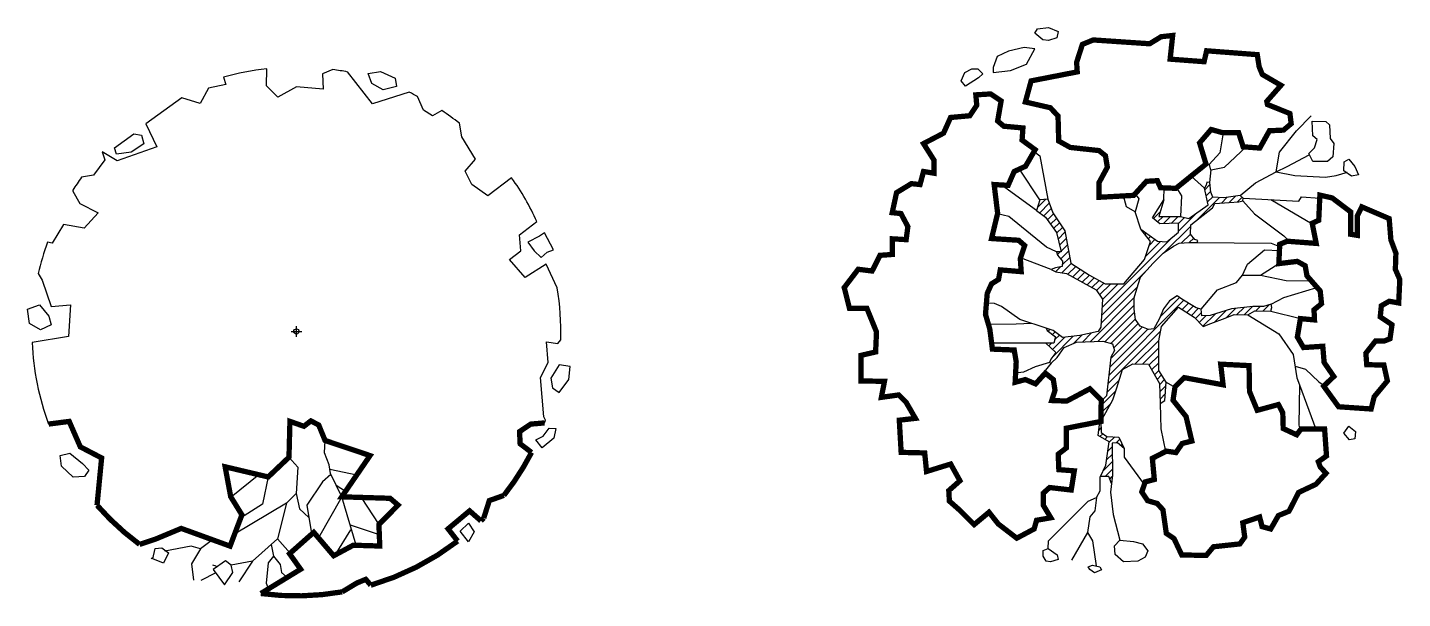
# Model space of a CAD drawing. Header units: millimetres. Extents: x 367 to 626, y 433 to 541.
import ezdxf

# ---------------------------------------------------------------- set-up
doc = ezdxf.new("R2010")
doc.units = ezdxf.units.MM
doc.header["$MEASUREMENT"] = 0
doc.header["$PDMODE"] = 34

# ---------------------------------------------------------------- blocks, each defined once
blk = doc.blocks.new('loofboom 6a')
for p, q in [((-5.65, 46.43), (-5.6, 49.69)), ((6.9, 49.52), (4.92, 48.72)), ((-13.77, 48.07), (-13.35, 46.7)), ((4.92, 48.72), (5.07, 45.84)), ((14.38, 43.05), (9.66, 49.06)), ((-21.67, 44.19), (-28.49, 39.26)), ((-18.17, 43.1), (-21.67, 44.19)), ((-16.62, 46.02), (-18.17, 43.1)), ((-13.35, 46.7), (-16.62, 46.02)), ((-3.52, 44.28), (-5.65, 46.43)), ((0.05, 46.23), (-3.52, 44.28)), ((5.07, 45.84), (0.05, 46.23)), ((21.34, 45.22), (14.38, 43.05)), ((24.04, 41.87), (22.91, 44.44)), ((25.72, 40.79), (24.04, 41.87)), ((27.49, 41.76), (25.72, 40.79)), ((-28.49, 39.26), (-26.37, 34.88)), ((31.3, 36.78), (30.83, 39.37)), ((33.86, 32.59), (31.3, 36.78)), ((-33.88, 32.29), (-36.71, 33.95)), ((-36.71, 33.95), (-36.23, 32.44)), ((-26.37, 34.88), (-33.88, 32.29)), ((-36.23, 32.44), (-38.34, 29.55)), ((31.91, 30.33), (33.86, 32.59)), ((-38.34, 29.55), (-40.61, 29.16)), ((33.19, 27.8), (31.91, 30.33)), ((40.69, 29.05), (36.19, 25.65)), ((-42.28, 26.69), (-42.28, 26.51)), ((-42.28, 26.51), (-40.92, 24.2)), ((36.19, 25.65), (33.19, 27.8)), ((-40.92, 24.2), (-37.49, 22.46)), ((-37.49, 22.46), (-40.15, 19.56)), ((-44.01, 20.21), (-46.2, 16.71)), ((-40.15, 19.56), (-44.01, 20.21)), ((42.15, 18.29), (45.48, 20.77)), ((42.43, 15.23), (42.15, 18.29)), ((-46.2, 16.71), (-47.07, 16.87)), ((40.31, 13.59), (42.43, 15.23)), ((43.26, 10.2), (40.31, 13.59)), ((-48.79, 10.93), (-48.05, 9.69)), ((47.22, 12.71), (43.26, 10.2)), ((49.32, 8.24), (47.22, 12.71)), ((-48.05, 9.69), (-46.38, 4.72)), ((-46.38, 4.72), (-42.7, 5.01)), ((-42.7, 5.01), (-43.08, -0.95)), ((-43.08, -0.95), (-49.96, -2.08)), ((47.3, -1.97), (49.42, -2.3)), ((47.57, -5.86), (47.3, -1.97)), ((49.42, -2.3), (49.97, -1.59)), ((46.14, -8.73), (47.57, -5.86)), ((46.77, -16.13), (46.14, -8.73)), ((47.1, -16.79), (46.77, -16.13)), ((-1.87, -32.48), (-11.68, -38.3)), ((8.58, -31.27), (4.18, -39.05)), ((12.26, -31.38), (15.6, -36.5)), ((10.25, -37.48), (7.25, -42.3)), ((10.15, -36.59), (15.67, -38.37)), ((-3.6, -39.24), (-1.2, -41.95))]:
    blk.add_line(p, q)
for points in [[(18.94, 46.31), (16.42, 45.68), (14.27, 46.9), (13.56, 48.75), (15.91, 49.13), (18.67, 47.9)], [(-28.83, 35.48), (-31.25, 33.87), (-34.01, 33.54), (-34.37, 34.75), (-30.76, 37.34), (-29.27, 37.09)], [(45.94, 18), (43.77, 16.88), (44.92, 15.24), (46.25, 13.97), (47.42, 14.99), (48.58, 15.42), (46.91, 18.62)], [(-46.77, 2.89), (-46.36, 1.26), (-48.4, 0.29), (-50.44, 1.51), (-50.84, 4.23), (-48.54, 5.04)], [(49.7, -6.31), (48.1, -8.85), (48.4, -10.63), (49.69, -11.54), (51.48, -9.09), (51.73, -6.64)], [(47.77, -18.28), (49.03, -18.37), (48.67, -20.2), (46.48, -22), (45.29, -20.5), (46.63, -19.78)], [(32.51, -36.22), (32.51, -36.22), (33.6, -37.91), (32.52, -39.77), (30.97, -37.77), (32.51, -36.22)], [(-25.46, -40.91), (-24.19, -41.85), (-25.14, -43.82), (-27.13, -43.02), (-26.72, -41.06)], [(-15.71, -45), (-13.61, -47.91), (-11.99, -45.55), (-12.35, -44.19), (-13.41, -43.36)]]:
    blk.add_lwpolyline(points, close=True)
at = {"const_width": 1}
blk.add_lwpolyline([(-46.83, -17.51), (-42.95, -17.01), (-40.85, -21.82), (-36.82, -23.92), (-37.69, -32.86, 0.054807), (-29.65, -40.26), (-26.67, -39.28), (-21.77, -37.24), (-12.54, -40.59), (-10.3, -34.67), (-12.42, -31.24), (-13.47, -25.59), (-5.33, -27.51), (-1.4, -23.78), (-1.22, -17), (1.42, -17.93), (2.74, -16.91), (4.22, -17.69), (5.42, -20.61), (13.92, -23.47), (8.58, -31.27), (17.72, -31.55), (19.23, -32.83), (15.6, -36.5), (15.76, -40.57), (10.75, -40.42), (7.05, -42.41), (3.28, -37.98), (-1.29, -42.03), (0.8, -44.96), (-6.72, -49.55, 0.077402), (8.66, -49.24), (11.42, -47.57), (13.11, -46.87), (14.07, -47.98, 0.092843), (30.48, -39.64), (28.68, -37.32), (32.74, -33.92), (34.89, -35.82, 0.003736), (35.42, -35.29), (36.47, -31.98), (39.23, -31, 0.04837), (44.46, -22.88), (42.3, -21.24), (42.19, -18.94), (44.31, -17.52), (46.91, -17.29)], format="xyb", dxfattribs=at)
for points in [[(11.28, -40.43), (8.58, -31.27), (6.44, -26.86), (6.22, -25.21), (5.33, -22.93), (5.42, -20.61)], [(-39.23, -26.25), (-40.07, -27.45), (-42.21, -27.55), (-44.38, -25.46), (-44.68, -23.48), (-42.81, -23.04), (-40.44, -24.97), (-39.23, -26.25)], [(-1.4, -23.78), (0.29, -25.67), (-0.03, -30.67), (0.57, -33.54), (2.36, -35.17)], [(-7.13, -27.09), (-12.36, -31.34)], [(-5.33, -27.51), (-6.42, -32.65), (-10.55, -35.32)], [(6.51, -27.02), (4.96, -28.45), (1.98, -32.86), (2.75, -37.47), (2.91, -38.31)], [(6.33, -26.04), (11.41, -27.14)], [(-0.03, -30.67), (-1.87, -32.48), (-3.6, -39.24), (-8.28, -43.42), (-12.35, -44.19)], [(7.51, -29.07), (9.29, -30.23)], [(-18.15, -41.1), (-19.88, -40.59), (-24.87, -41.57)], [(-15.85, -39.39), (-18.15, -41.1), (-19.85, -43.95), (-19.43, -47.01)], [(-4.75, -40.26), (-4.32, -42.47), (-3.08, -44.07), (-2.82, -45.56), (-1.74, -46.51)], [(-27.08, -42.76), (-27.48, -42.97)], [(-8.28, -43.42), (-10.91, -47.36)], [(-4.32, -42.47), (-5.32, -43.73), (-5.7, -47.58), (-5.27, -48.66)], [(-15.25, -45.64), (-18.07, -47.06)]]:
    blk.add_lwpolyline(points)
for centre, start, end in [((0, 0), 96.4308, 105.9835), ((0, 0), 78.8612, 82.0694), ((0, 0), 62.7281, 64.736), ((0, 0), 51.9381, 56.646), ((0, 0), 144.3209, 147.7417), ((0, 0), 24.5455, 35.5232), ((0, 0), 160.2787, 167.373), ((0, 0), 358.1822, 9.4842), ((0, 0), 182.3896, 200.4971), ((0, 0), 339.7641, 340.3811), ((1.69, 2.7), 249.429, 250.5689)]:
    blk.add_arc(centre, 50, start, end)
blk.add_point((0, 0))
blk = doc.blocks.new('loofboom 6b')
h = blk.add_hatch()
h.set_pattern_fill('ANSI31', color=256, scale=8, style=0)
h.set_pattern_definition([(45, (-411.1657, -334.102), (-0.7071068, 0.7071068), [])])
h.paths.add_polyline_path([(0.32, 0.47), (0.32, 2.61), (0.85, 4.34), (1.52, 6.55), (3.93, 9.22), (5.82, 11.09), (7.75, 12.41), (8.85, 12.96), (10.72, 13.07), (12.26, 13.12), (12.37, 13.51), (11.77, 13.67), (10.94, 14.66), (11.05, 16.42), (15.13, 19.67), (15.57, 20.5), (18.26, 20.64), (20.12, 20.82), (20.84, 21), (20.9, 21.48), (20.36, 21.96), (17.3, 21.54), (15.2, 21.66), (14.84, 22.62), (14.6, 24.42), (14.05, 24.48), (13.93, 23.94), (13.59, 23.4), (14.33, 20.25), (10.63, 17.67), (9.06, 18.04), (4.99, 18.04), (5.91, 21.18), (3.79, 17.76), (5.17, 16.65), (8.69, 16.74), (8.69, 15.08), (6.47, 13.23), (4.71, 13.33), (1.55, 15.64), (3.43, 13.28), (2.26, 9.87), (-1.63, 5.29), (-5.16, 5.29), (-8.1, 6.93), (-11.63, 9.17), (-12.81, 15.28), (-15.05, 18.69), (-15.99, 21.28), (-17.54, 21.18), (-18.12, 19.18), (-16.45, 17.92), (-14.36, 14.96), (-13.45, 11.32), (-14.36, 11.32), (-14.2, 10.72), (-13.22, 9.58), (-13.29, 8.59), (-14.58, 8.29), (-15.34, 7.99), (-14.51, 7.53), (-12.46, 7.23), (-6.85, 4.13), (-5.64, 2.39), (-6.01, -2.92), (-6.51, -3.73), (-9.95, -4.48), (-13.2, -4.86), (-15.01, -3.55), (-16.32, -3.11), (-16.13, -3.55), (-14.57, -4.73), (-14.88, -5.92), (-16.38, -5.92), (-14.51, -7.67), (-15.46, -8.97), (-15.71, -9.59), (-15.4, -9.71), (-14.22, -8.66), (-12.93, -6.73), (-10.6, -5.76), (-5.63, -5.57), (-3.76, -6.09), (-3.37, -7.31), (-4.08, -8.6), (-4.94, -15.9), (-5.81, -16.78), (-5.97, -20.68), (-5.97, -20.73), (-3.69, -16.62), (-2.98, -14.39), (-1.91, -10.91), (0.05, -9.84), (3, -9.93), (5.14, -13.59), (5.23, -17.33), (6.12, -16.8), (6.39, -13.32), (4.96, -11.09), (4.96, -5.47), (5.5, -2.8), (8.71, 0.86), (11.66, -1.01), (13.35, -2.8), (14.81, -2.2), (17.55, -1.19), (19.22, -0.53), (21.83, -0.59), (23.16, 0.21), (26.17, 0.14), (26.37, 0.81), (26.23, 1.41), (24.77, 1.01), (22.76, 1.01), (18.75, 0.54), (14.68, -0.73), (13.14, -0.79), (13.01, 0.47), (12.01, 0.74), (9.34, 2.41), (8.47, 3.01), (7, 2.08), (5.86, 0.54), (5.06, -1.39), (4.06, -3.2), (3.06, -3.33), (1.46, -2.73), (0.59, -1.46)])
h.paths.add_polyline_path([(-3.82, -24.87), (-2.82, -24.78), (-1.57, -25.82), (-2.56, -23.7), (-4.82, -23.57), (-5.9, -22.84), (-5.97, -20.74), (-6.19, -20.78), (-6.5, -23.41), (-4.43, -24.59), (-5.03, -29.02), (-6.03, -31.12), (-4.49, -31.12), (-3.95, -32.48), (-3.78, -30.89)])
at = {"const_width": 1}
blk.add_lwpolyline([(-20.25, 39.67), (-19.16, 43.66), (-10.44, 45.36), (-10.56, 47.17), (-9.47, 50.56), (-7.41, 51.4), (3.24, 50.68), (5.42, 52.01), (7.6, 52.25), (7.12, 47.77), (13.54, 47.29), (14.02, 49.35), (23.59, 48.62), (23.95, 46.32), (24.55, 44.87), (28.07, 42.82), (25.4, 39.79), (25.52, 39.19), (29.76, 37.49), (30, 35.56), (28.55, 34.35), (25.89, 34.23), (24.07, 30.96), (20.92, 31.2), (20.07, 33.86), (17.05, 33.86), (14.87, 34.47), (12.69, 31.93), (13.9, 27.94), (8.21, 23.34), (5.3, 23.46), (4.7, 24.79), (2.64, 24.67), (0.22, 22.01), (-6.32, 21.65), (-6.32, 24.43), (-4.75, 27.33), (-5.11, 29.51), (-6.32, 30.48), (-11.77, 31.08), (-13.95, 32.29), (-14.07, 37.01), (-15.52, 38.58), (-20.25, 39.67)], dxfattribs=at)
for points in [[(-16.92, 51.4), (-18.49, 52.71), (-17.96, 53.49), (-15.87, 53.75), (-14.04, 52.97), (-14.3, 51.79), (-15.87, 51.27)], [(-26.34, 45.26), (-23.07, 45.65), (-20.06, 46.82), (-18.49, 49.7), (-20.45, 49.96), (-23.46, 49.31), (-25.55, 48.26), (-26.34, 46.17)], [(-29.09, 44.21), (-31.57, 42.64), (-32.36, 43.69), (-31.7, 45.26), (-30.39, 45.91), (-29.22, 45.91), (-28.3, 44.99)], [(33.31, 29.92), (34.4, 31.01), (34.89, 32.59), (34.1, 33.28), (34, 36.05), (36.57, 35.95), (37.26, 35.36), (37.36, 32.79), (38.05, 31.8), (37.86, 29.33), (36.87, 28.44), (34.1, 28.44)], [(39.93, 26.66), (40.03, 28.34), (40.92, 28.83), (42.01, 27.45), (42.7, 25.87), (41.42, 25.67)], [(41.01, -24.21), (39.97, -22.97), (40.91, -21.62), (42.15, -22.65), (42.05, -24)], [(-1.71, -47.28), (-3.25, -45.9), (-3.4, -44.28), (-2.4, -43.2), (0.22, -43.44), (1.91, -43.9), (2.91, -45.2), (2.37, -46.43), (0.99, -47.13)], [(-14.02, -46.82), (-15.48, -47.28), (-16.33, -47.13), (-16.86, -46.2), (-16.86, -45.13), (-15.94, -44.74), (-14.25, -45.97)], [(-8.4, -48.2), (-7.55, -47.89), (-6.17, -48.2), (-5.86, -48.82), (-7.17, -49.36), (-8.09, -48.74)]]:
    blk.add_lwpolyline(points, close=True)
for points in [[(-51.32, -13.08), (-51.32, -8.24), (-48.56, -7.6), (-48.39, -3.82), (-50.2, 0.63), (-53.5, 0.63), (-54.49, 4.58), (-51.85, 8.04), (-49.22, 7.71), (-47.73, 10.67), (-45.42, 10.84), (-45.42, 13.8), (-42.79, 13.64), (-42.46, 16.11), (-43.78, 18.58), (-45.42, 18.74), (-44.6, 22.53), (-41.8, 24.23), (-40.16, 24.06), (-39.5, 26.53), (-37.52, 26.2), (-37.52, 28.67), (-39.5, 31.8), (-35.71, 33.78), (-34.39, 36.74), (-30.76, 37.07), (-29.44, 39.05), (-29.61, 41.02), (-26.81, 41.19), (-24.83, 39.87), (-25.49, 36.08), (-24.33, 35.09), (-20.71, 34.76), (-20.87, 32.46), (-18.4, 30.65), (-20.21, 27.52), (-22.36, 26.53), (-23.51, 23.9), (-26.15, 24.06), (-25.49, 18.63), (-26.64, 13.85), (-21.53, 13.52), (-20.38, 12.53), (-21.2, 10.06), (-21.04, 7.59), (-24.99, 7.92), (-25.32, 6.11), (-26.64, 5.29), (-27.46, 3.48), (-27.79, -0.48), (-26.97, -3.28), (-26.48, -7.06), (-22.36, -7.23), (-21.98, -9.47), (-22.18, -13.33), (-20.25, -12.82), (-18.32, -13.63), (-16.48, -11.6), (-14.96, -12.82), (-14.65, -14.85), (-15.26, -16.78), (-12.42, -16.88), (-8.04, -14.55), (-5.91, -16.68), (-5.97, -20.74), (-12.52, -22.02), (-12.52, -25.76), (-14.04, -26.93), (-13.92, -29.85), (-11, -30.08), (-11.58, -33.7), (-15.67, -33.23), (-16.84, -34.28), (-16.84, -36.62), (-15.44, -38.95), (-18.13, -39.42), (-18.59, -41.06), (-21.87, -42.81), (-25.37, -40.12), (-27.13, -37.9), (-29.93, -40.24), (-32.62, -37.55), (-34.61, -35.8), (-34.73, -33.82), (-32.62, -31.95), (-34.37, -28.79), (-38.93, -30.2), (-39.28, -26.69), (-43.73, -26.58), (-44.08, -20.5), (-41.04, -20.15), (-42.79, -17.12), (-44.19, -15.72), (-47.47, -16.18), (-46.88, -13.15)], [(35.21, 17.3), (35.43, 22.06), (37.75, 21.53), (41.24, 18.89), (41.24, 14.66), (42.51, 14.45), (42.51, 18.15), (43.35, 19.84), (48.53, 17.62), (48.85, 13.61), (49.8, 11.07), (49.7, 8.01), (50.54, 6.11), (50.33, 1.67), (48.53, 1.99), (47.05, 1.14), (46.84, -0.97), (49.06, -2.45), (48.69, -5.1), (47.61, -5.52), (45.95, -5.52), (44.12, -7.84), (44.29, -10), (47.53, -10.08), (48.19, -13.07), (45.7, -16.05), (45.12, -18.38), (38.97, -17.96), (36.15, -14.06), (38.06, -12.24), (36.23, -9.58), (35.98, -6.52), (32.33, -6.76), (31.17, -4.77), (31.75, -1.29), (34.41, -1.54), (34.32, 0.37), (35.74, 1.53), (35.49, 3.94), (32.99, 6.79), (32.65, 8.7), (31.16, 9.53), (27.67, 9.11), (27.84, 12.76), (29.25, 13.34), (34.73, 12.93), (33.98, 16.74)], [(9.77, -12.45), (17.13, -13.81), (16.68, -9.91), (22.04, -10.18), (22.13, -15.08), (23.59, -18.63), (27.59, -17.54), (28.41, -19.08), (28.5, -22.08), (31.05, -23.26), (31.86, -22.17), (36.32, -22.17), (36.68, -27.26), (35.14, -28.35), (35.5, -29.35), (36.59, -30.53), (34.68, -32.62), (31.41, -34.16), (29.59, -37.71), (27.59, -38.53), (26.13, -41.07), (24.5, -40.62), (24.04, -38.8), (20.86, -39.89), (21.22, -42.61), (20.31, -43.89), (15.31, -44.43), (13.95, -46.07), (9.31, -45.98), (7.86, -42.89), (6.4, -41.89), (5.76, -37.44), (4.67, -36.25), (2.85, -35.71), (1.76, -34.07), (2.4, -32.17), (4.13, -31.71), (3.76, -27.71), (6.4, -26.35), (8.22, -26.62), (9.4, -24.9), (11.22, -24.44), (10.13, -19.81), (7.67, -16.72), (8.04, -14.18)]]:
    blk.add_lwpolyline(points, close=True, dxfattribs=at)
for points in [[(20.36, 21.96), (23.28, 24.38), (27.18, 26.46), (27.81, 30.17), (30.98, 34.24), (33.79, 37.05)], [(17.17, 33.86), (16.49, 30.08), (14.5, 27.82), (14.72, 26.79)], [(-18.61, 30.29), (-17.52, 29.51), (-15.99, 21.28), (-15.05, 18.69), (-12.81, 15.28), (-11.63, 9.17), (-8.1, 6.93), (-5.16, 5.29), (-1.63, 5.29), (2.26, 9.87), (3.43, 13.28), (1.55, 15.64), (0.49, 18.93), (-1.16, 19.87), (-1.67, 21.9)], [(14.6, 24.42), (14.86, 26.82), (17.4, 27.37), (21.47, 31.16)], [(27.18, 26.46), (29.26, 27.46), (33.43, 29.69)], [(-17.54, 21.18), (-21.35, 26.99)], [(27.18, 26.46), (30.71, 25.74), (36.5, 25.47), (38.5, 25.74), (40.67, 26.37)], [(-18.12, 19.18), (-24.83, 23.98)], [(-15.99, 21.28), (-17.54, 21.18), (-18.12, 19.18), (-16.45, 17.92), (-14.36, 14.96), (-13.45, 11.32), (-14.36, 11.32), (-14.2, 10.72), (-13.22, 9.58), (-13.29, 8.59), (-14.58, 8.29), (-15.34, 7.99), (-14.51, 7.53), (-12.46, 7.23), (-6.85, 4.13), (-5.64, 2.39), (-6.01, -2.92), (-6.51, -3.73), (-9.95, -4.48), (-13.2, -4.86), (-15.01, -3.55), (-16.32, -3.11), (-16.13, -3.55), (-14.57, -4.73), (-14.88, -5.92), (-16.38, -5.92), (-14.51, -7.67), (-15.46, -8.97), (-15.71, -9.59), (-15.4, -9.71), (-14.22, -8.66), (-12.93, -6.73), (-10.6, -5.76), (-5.63, -5.57), (-3.76, -6.09), (-3.37, -7.31), (-4.08, -8.6), (-4.94, -15.9), (-5.81, -16.78), (-5.97, -20.74), (-3.69, -16.62), (-2.98, -14.39), (-1.91, -10.91), (0.05, -9.84), (3, -9.93), (5.14, -13.59), (5.23, -17.33), (6.12, -16.8), (6.39, -13.32), (4.96, -11.09), (4.96, -5.47), (5.5, -2.8), (8.71, 0.86), (11.66, -1.01), (13.35, -2.8), (14.81, -2.2), (17.55, -1.19), (19.22, -0.53), (21.83, -0.59), (23.16, 0.21), (26.17, 0.14), (26.37, 0.81), (26.23, 1.41), (24.77, 1.01), (22.76, 1.01), (18.75, 0.54), (14.68, -0.73), (13.14, -0.79), (13.01, 0.47), (12.01, 0.74), (9.34, 2.41), (8.47, 3.01), (7, 2.08), (5.86, 0.54), (5.06, -1.39), (4.06, -3.2), (3.06, -3.33), (1.46, -2.73), (0.59, -1.46), (0.32, 0.47), (0.32, 2.61), (0.85, 4.34), (1.52, 6.55), (3.93, 9.22), (5.82, 11.09), (7.75, 12.41), (8.85, 12.96), (10.72, 13.07), (12.26, 13.12), (12.37, 13.51), (11.77, 13.67), (10.94, 14.66), (11.05, 16.42), (15.13, 19.67), (15.57, 20.5), (18.26, 20.64), (20.12, 20.82), (20.84, 21), (20.9, 21.48), (20.36, 21.96), (17.3, 21.54), (15.2, 21.66), (14.84, 22.62), (14.6, 24.42), (14.05, 24.48), (13.93, 23.94), (13.59, 23.4)], [(1.55, 15.64), (4.71, 13.33), (6.47, 13.23), (8.69, 15.08), (8.69, 16.74), (5.17, 16.65), (3.79, 17.76), (5.91, 21.18), (5.98, 23.43)], [(8.33, 23.44), (9.24, 21.92), (9.06, 18.04), (10.63, 17.67), (14.33, 20.25), (13.59, 23.4), (11.09, 25.67)], [(0.51, 22.33), (1.2, 21.36), (0.49, 18.93)], [(5.91, 21.18), (4.99, 18.04), (9.06, 18.04)], [(20.84, 21), (23.1, 18.5), (28.63, 14.34), (29.77, 13.3)], [(20.9, 21.48), (31.43, 20.94), (31.98, 21.76), (35.4, 21.47)], [(26.17, 21.21), (34, 16.65)], [(-14.36, 11.32), (-16.28, 12.19), (-19.27, 14.65), (-23.36, 18.03), (-25.51, 18.55)], [(12.26, 13.12), (26.23, 12.97), (27.82, 12.32)], [(13.01, 0.47), (16.05, 4.13), (19.65, 5.54), (20.83, 6.95), (21.74, 8.99), (24.98, 11.72), (27.78, 11.59)], [(-15.34, 7.99), (-21.16, 10.2)], [(20.83, 6.95), (24.2, 6.92), (27.67, 9.11)], [(24.2, 6.92), (29.06, 5.92), (33.79, 5.87)], [(26.23, 1.41), (28.63, 2.72), (34.88, 4.62)], [(-16.32, -3.11), (-21.3, -1.45), (-24.75, 1.02), (-26.09, 1.54), (-27.62, 1.63)], [(26.17, 0.14), (31.75, -1.29)], [(-19.09, -2.19), (-22.01, -2.31), (-27.22, -2.43)], [(21.83, -0.59), (27.64, -4.16), (30.39, -8.1), (31.09, -12.48), (31.58, -13.81), (31.43, -21.45), (31.68, -22.42)], [(-16.38, -5.92), (-26.63, -5.92)], [(-15.71, -9.59), (-18.38, -10.38), (-20.6, -11.41), (-22.09, -11.61)], [(-15.4, -9.71), (-16.74, -11.39), (-16.73, -11.87)], [(30.74, -10.29), (32.7, -10.87), (35.2, -13.25), (36.83, -14.29)], [(6.39, -13.32), (8.03, -14.24)], [(31.58, -13.81), (33.78, -19.77), (34.67, -22.17)], [(5.23, -17.33), (5.38, -22.12), (6.23, -26.44)], [(-15.94, -44.74), (-15.86, -43.28), (-11.03, -38.46), (-8.37, -35.8), (-6.8, -35.12), (-6.11, -33.84), (-6.11, -31.28), (-5.03, -29.02), (-4.43, -24.59), (-6.5, -23.41), (-5.94, -18.71)], [(-5.97, -20.65), (-5.9, -22.84), (-4.82, -23.57), (-2.56, -23.7), (-1.57, -25.82), (-1.57, -27.47), (2.24, -32.66)], [(-1.57, -25.82), (-2.82, -24.78), (-3.82, -24.87), (-3.78, -30.89), (-4.13, -34.08), (-3.67, -38.33), (-2.4, -43.2)], [(-3.95, -32.48), (-4.49, -31.12), (-6.11, -31.12)], [(-6.8, -35.12), (-7.13, -37.64), (-8.08, -38.78), (-8.48, -41.72), (-11.52, -46.99)], [(-8.48, -41.72), (-7.53, -43.31), (-6.86, -48.05)]]:
    blk.add_lwpolyline(points)

msp = doc.modelspace()

# ---------------------------------------------------------------- block references
at = {"color": 1}
for name, p in [('loofboom 6b', (575.42, 487.51)), ('loofboom 6a', (417.36, 483.79))]:
    msp.add_blockref(name, p, dxfattribs=at)

doc.saveas('drawing.dxf')
